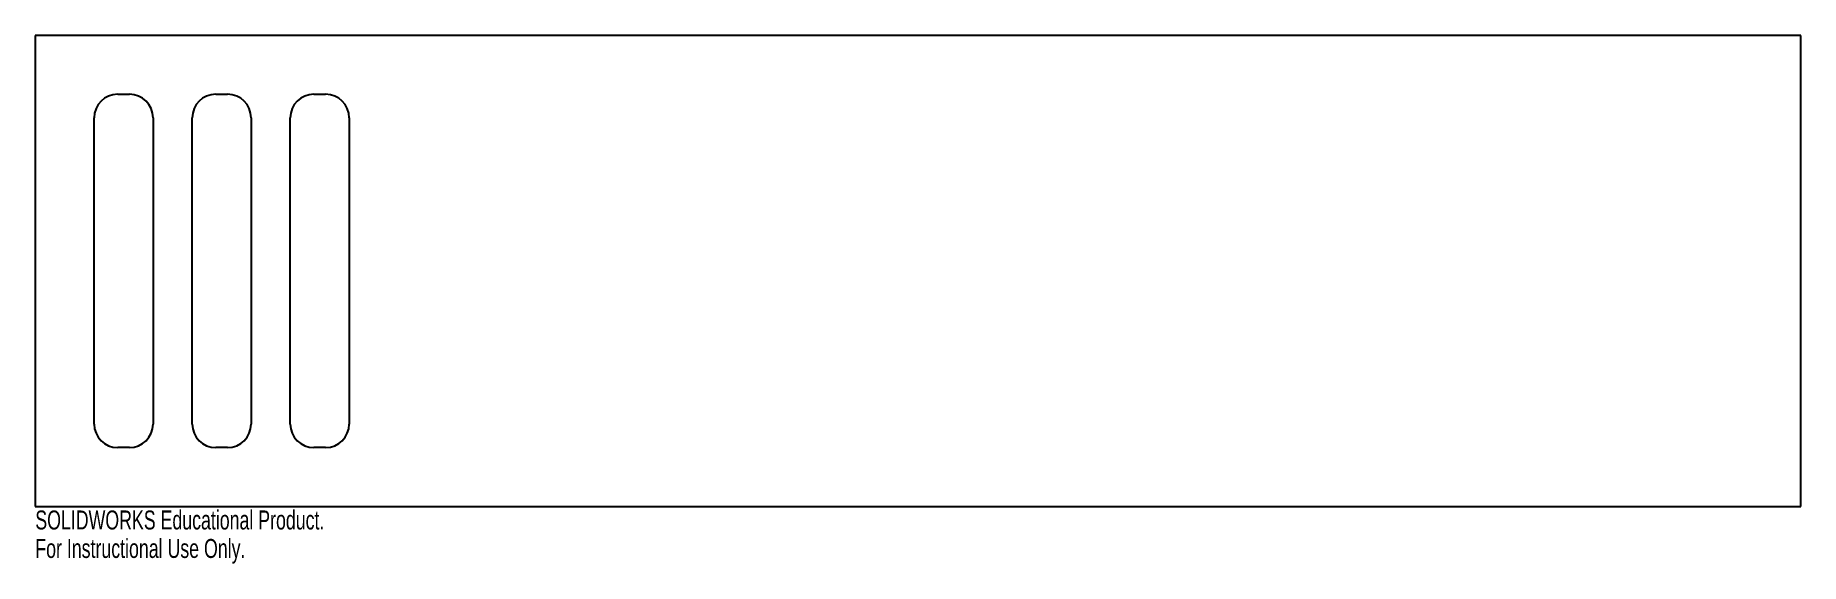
# Model space of a CAD drawing. Header units: millimetres. Extents: x 0 to 450, y -15 to 120.
import ezdxf

# ---------------------------------------------------------------- set-up
doc = ezdxf.new("R2010")
doc.units = ezdxf.units.MM
doc.styles.add('SLDTEXTSTYLE0', font='TXT', dxfattribs={"width": 0.7})

msp = doc.modelspace()

# ---------------------------------------------------------------- linework, layer by layer
at = {"color": 7, "linetype": 'Continuous', "lineweight": 25}
for p, q in [((450, 120), (0, 120)), ((0, 120), (0, 0)), ((450, 0), (450, 120)), ((21, 105), (24, 105)), ((46, 105), (49, 105)), ((71, 105), (74, 105)), ((15, 21), (15, 99)), ((30, 99), (30, 21)), ((40, 21), (40, 99)), ((55, 99), (55, 21)), ((65, 21), (65, 99)), ((80, 99), (80, 21)), ((24, 15), (21, 15)), ((49, 15), (46, 15)), ((74, 15), (71, 15)), ((0, 0), (450, 0))]:
    msp.add_line(p, q, dxfattribs=at)
for centre, start, end in [((21, 99), 90, 180), ((24, 99), 0, 90), ((46, 99), 90, 180), ((49, 99), 0, 90), ((71, 99), 90, 180), ((74, 99), 0, 90), ((21, 21), 180, 270), ((24, 21), 270, 0), ((46, 21), 180, 270), ((49, 21), 270, 0), ((71, 21), 180, 270), ((74, 21), 270, 0)]:
    msp.add_arc(centre, 6, start, end, dxfattribs=at)

# ---------------------------------------------------------------- texts
at = {"color": 7, "linetype": 'Continuous', "char_height": 4.8336, "attachment_point": 1, "style": 'SLDTEXTSTYLE0'}
for s, insert in [('SOLIDWORKS Educational Product.', (0, -1.02)), ('For Instructional Use Only.', (0, -8.27))]:
    msp.add_mtext(s, dxfattribs=dict(at, insert=insert))

doc.saveas('drawing.dxf')
